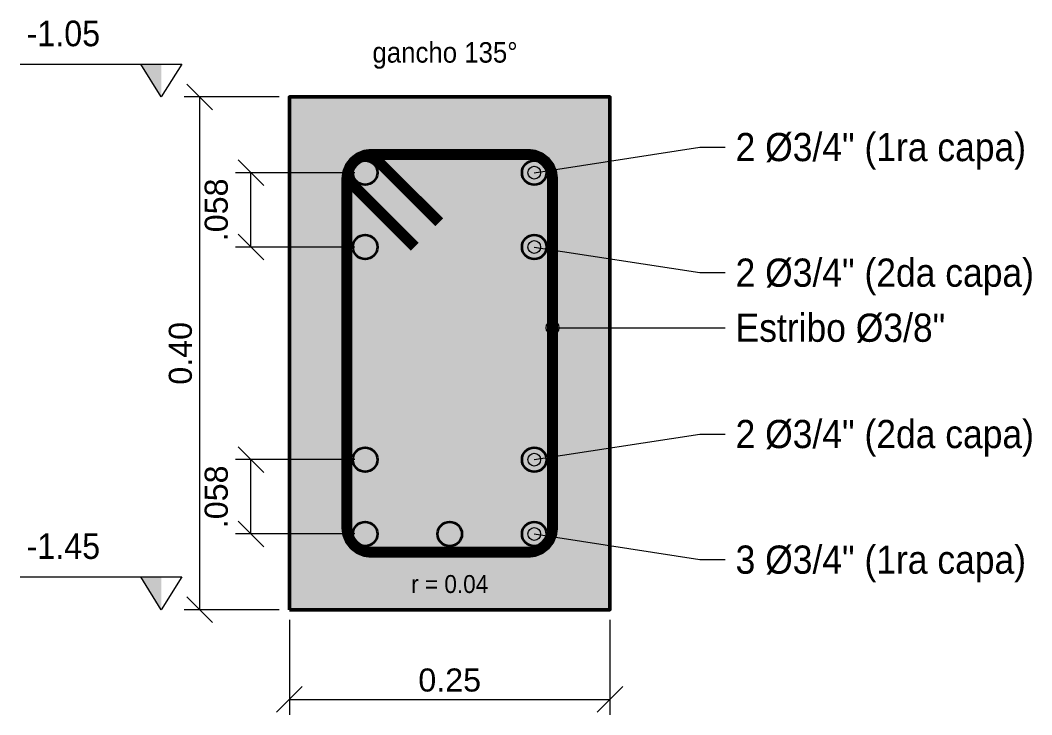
# Model space of a CAD drawing. Header units: metres. Extents: x -2 to 410, y -3 to 21.
# Drawn here: x 199.79 to 200.579, y -0.082 to 0.46 of the extents above; entities that cross this region are included whole.
import ezdxf
from ezdxf.enums import TextEntityAlignment as Align

# ---------------------------------------------------------------- set-up
doc = ezdxf.new("R2010")
doc.units = ezdxf.units.M
for name, color, linetype, lineweight in [('E-ACERO', 1, 'Continuous', 35), ('E-ACERO-TXT', 7, 'Continuous', 18), ('E-CORTE', 7, 'Continuous', 50), ('E-CORTE-ACH', 254, 'Continuous', 0), ('E-COTA', 7, 'Continuous', 13), ('E-NIVEL', 7, 'Continuous', 18)]:
    doc.layers.add(name, color=color, linetype=linetype, lineweight=lineweight)
doc.styles.add('ARIAL', font='arial.ttf')
doc.dimstyles.new('COTA10', dxfattribs={"dimtxt": 0.018, "dimasz": 0.012, "dimexe": 0.012, "dimexo": 0.008, "dimgap": 0.006, "dimtad": 1, "dimzin": 0, "dimdsep": 46, "dimtxsty": 'ARIAL', "dimtsz": 0.01, "dimcen": 2.5, "dimclrd": 7, "dimclre": 7, "dimclrt": 7, "dimazin": 3, "dimtfac": 1, "dimtmove": 2, "dimatfit": 3, "dimlwd": 13, "dimlwe": 13})

msp = doc.modelspace()

# ---------------------------------------------------------------- hatches: boundary and pattern name
at = {"layer": 'E-ACERO'}
h = msp.add_hatch(color=256, dxfattribs=at)
edge = h.paths.add_edge_path()
edge.add_arc((200.05905, 0.34095), 0.00953, 0, 360)
h = msp.add_hatch(color=256, dxfattribs=at)
edge = h.paths.add_edge_path()
edge.add_arc((200.19095, 0.34095), 0.00953, 0, 360)
h = msp.add_hatch(color=256, dxfattribs=at)
edge = h.paths.add_edge_path()
edge.add_arc((200.05905, 0.28295), 0.00953, 0, 360)
h = msp.add_hatch(color=256, dxfattribs=at)
edge = h.paths.add_edge_path()
edge.add_arc((200.19095, 0.28295), 0.00953, 0, 360)
h = msp.add_hatch(color=256, dxfattribs=at)
edge = h.paths.add_edge_path()
edge.add_arc((200.05905, 0.11705), 0.00953, 0, 360)
h = msp.add_hatch(color=256, dxfattribs=at)
edge = h.paths.add_edge_path()
edge.add_arc((200.19095, 0.11705), 0.00953, 0, 360)
h = msp.add_hatch(color=256, dxfattribs=at)
edge = h.paths.add_edge_path()
edge.add_arc((200.05905, 0.05905), 0.00953, 0, 360)
h = msp.add_hatch(color=256, dxfattribs=at)
edge = h.paths.add_edge_path()
edge.add_arc((200.125, 0.05905), 0.00953, 0, 360)
h = msp.add_hatch(color=256, dxfattribs=at)
edge = h.paths.add_edge_path()
edge.add_arc((200.19095, 0.05905), 0.00953, 0, 360)
at = {"layer": 'E-ACERO-TXT'}
h = msp.add_hatch(color=256, dxfattribs=at)
edge = h.paths.add_edge_path()
edge.add_arc((200.19095, 0.34095), 0.005, 0, 360)
h = msp.add_hatch(color=256, dxfattribs=at)
edge = h.paths.add_edge_path()
edge.add_arc((200.19095, 0.28295), 0.005, 0, 360)
h = msp.add_hatch(color=256, dxfattribs=at)
edge = h.paths.add_edge_path()
edge.add_arc((200.20524, 0.22), 0.005, 0, 360)
h = msp.add_hatch(color=256, dxfattribs=at)
edge = h.paths.add_edge_path()
edge.add_arc((200.19095, 0.11705), 0.005, 0, 360)
h = msp.add_hatch(color=256, dxfattribs=at)
edge = h.paths.add_edge_path()
edge.add_arc((200.19095, 0.05905), 0.005, 0, 360)
at = {"layer": 'E-CORTE-ACH'}
msp.add_hatch(color=256, dxfattribs=at).paths.add_polyline_path([(200, 0), (200.25, 0), (200.25, 0.4), (200, 0.4)])
at = {"layer": 'E-NIVEL'}
for points in [[(199.9, 0.4), (199.884, 0.4256), (199.9, 0.4256)], [(199.9, 0), (199.884, 0.0256), (199.9, 0.0256)]]:
    msp.add_hatch(color=7, dxfattribs=at).paths.add_polyline_path(points)

# ---------------------------------------------------------------- linework, layer by layer
at = {"layer": 'E-ACERO', "const_width": 0.00857}
msp.add_lwpolyline([(200.18619, 0.04476), (200.19112, 0.04541), (200.19571, 0.04731), (200.19966, 0.05034), (200.20269, 0.05429), (200.20459, 0.05888), (200.20524, 0.06381), (200.20524, 0.33619), (200.20459, 0.34112), (200.20269, 0.34571), (200.19966, 0.34966), (200.19571, 0.35269), (200.19112, 0.35459), (200.18619, 0.35524), (200.06381, 0.35524), (200.05888, 0.35459), (200.05429, 0.35269), (200.05034, 0.34966), (200.04731, 0.34571), (200.04541, 0.34112), (200.04476, 0.33619), (200.04476, 0.06381), (200.04541, 0.05888), (200.04731, 0.05429), (200.05034, 0.05034), (200.05429, 0.04731), (200.05888, 0.04541), (200.06381, 0.04476)], close=True, dxfattribs=at)
for points in [[(200.06381, 0.35524), (200.11685, 0.3022)], [(200.04476, 0.33619), (200.0978, 0.28315)]]:
    msp.add_lwpolyline(points, dxfattribs=at)
at = {"layer": 'E-ACERO'}
for centre in [(200.05905, 0.34095), (200.19095, 0.34095), (200.05905, 0.28295), (200.19095, 0.28295), (200.05905, 0.11705), (200.19095, 0.11705), (200.05905, 0.05905), (200.125, 0.05905), (200.19095, 0.05905)]:
    msp.add_circle(centre, 0.00953, dxfattribs=at)
at = {"layer": 'E-ACERO-TXT'}
for points in [[(200.19095, 0.34095), (200.32, 0.36095), (200.34, 0.36095)], [(200.19095, 0.28295), (200.32, 0.26295), (200.34, 0.26295)], [(200.20524, 0.22), (200.32, 0.22), (200.34, 0.22)], [(200.19095, 0.11705), (200.32, 0.13705), (200.34, 0.13705)], [(200.19095, 0.05905), (200.32, 0.03905), (200.34, 0.03905)]]:
    msp.add_lwpolyline(points, dxfattribs=at)
for centre in [(200.19095, 0.34095), (200.19095, 0.28295), (200.20524, 0.22), (200.19095, 0.11705), (200.19095, 0.05905)]:
    msp.add_circle(centre, 0.005, dxfattribs=at)
at = {"layer": 'E-CORTE'}
msp.add_lwpolyline([(200, 0), (200.25, 0), (200.25, 0.4), (200, 0.4)], close=True, dxfattribs=at)
at = {"layer": 'E-NIVEL'}
for p, q in [((199.79, 0.4256), (199.916, 0.4256)), ((199.79, 0.0256), (199.916, 0.0256))]:
    msp.add_line(p, q, dxfattribs=at)
for points in [[(199.9, 0.4), (199.884, 0.4256), (199.916, 0.4256)], [(199.9, 0), (199.884, 0.0256), (199.916, 0.0256)]]:
    msp.add_lwpolyline(points, close=True, dxfattribs=at)

# ---------------------------------------------------------------- texts
at = {"layer": 'E-ACERO-TXT', "style": 'ARIAL', "width": 0.9}
msp.add_text('gancho 135°', height=0.016, dxfattribs=at).set_placement((200.06476, 0.422), align=Align.BOTTOM_LEFT)
for s, p in [('2 Ø3/4" (1ra capa)', (200.348, 0.36095)), ('2 Ø3/4" (2da capa)', (200.348, 0.26295)), ('Estribo Ø3/8"', (200.348, 0.22)), ('2 Ø3/4" (2da capa)', (200.348, 0.13705)), ('3 Ø3/4" (1ra capa)', (200.348, 0.03905))]:
    msp.add_text(s, height=0.022, dxfattribs=at).set_placement(p, align=Align.MIDDLE_LEFT)
msp.add_text('r = 0.04', height=0.014, dxfattribs=at).set_placement((200.125, 0.02), align=Align.MIDDLE_CENTER)
at = {"layer": 'E-NIVEL', "style": 'ARIAL', "width": 0.9}
for s, p in [('-1.05', (199.795, 0.4336)), ('-1.45', (199.795, 0.0336))]:
    msp.add_text(s, height=0.02, dxfattribs=at).set_placement(p, align=Align.BOTTOM_LEFT)

# ---------------------------------------------------------------- dimensions: what is measured, and where the dimension line sits
at = {"layer": 'E-COTA'}
msp.add_linear_dim(base=(199.93, 0), p1=(200, 0), p2=(200, 0.4), angle=90, dimstyle='COTA10', override={"dimdec": 2}, dxfattribs=at).render()
for base, p1, p2 in [((199.97, 0.28295), (200.05905, 0.28295), (200.05905, 0.34095)), ((199.97, 0.05905), (200.05905, 0.05905), (200.05905, 0.11705))]:
    msp.add_linear_dim(base=base, p1=p1, p2=p2, angle=90, text='.058', dimstyle='COTA10', override={"dimdec": 3}, dxfattribs=at).render()
msp.add_linear_dim(base=(200, -0.07), p1=(200, 0), p2=(200.25, 0), dimstyle='COTA10', override={"dimdec": 2}, dxfattribs=at).render()

doc.saveas('drawing.dxf')
